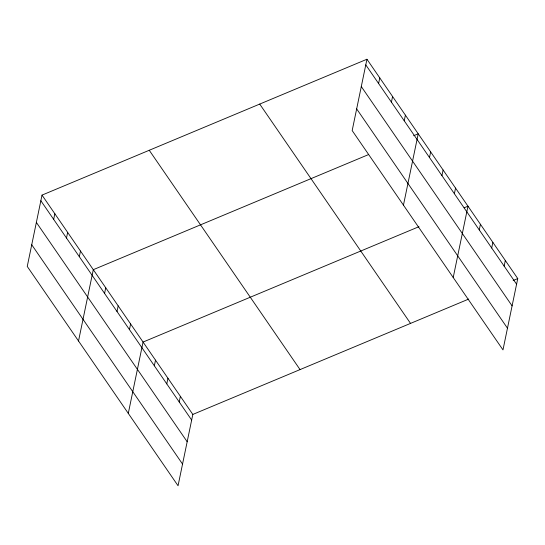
<?xml version="1.0" encoding="UTF-8"?>
<svg xmlns="http://www.w3.org/2000/svg" width="545" height="545" viewBox="0 0 545 545"><rect width="100%" height="100%" fill="white"/><g stroke="black" fill="none" stroke-linecap="round" stroke-linejoin="round"><path stroke-width="0.82" d="M42.02 195.11L27.25 266.437L178.052 485.758L192.828 414.432L42.02 195.11L366.949 59.241L517.75 278.563L502.981 349.89L352.172 130.568L366.949 59.241M53.676 219.383L54.841 213.756M66.49 238.029L67.655 232.395M79.311 256.668L80.476 251.041M78.521 341.007L93.297 269.68L368.434 154.63M104.572 293.408L105.737 287.774M117.011 311.502L118.176 305.868M129.451 329.596L130.616 323.962M128.286 413.382L143.062 342.056L418.969 226.686M154.337 365.784L155.502 360.15M166.777 383.878L167.942 378.244M179.216 401.972L180.381 396.338M378.598 83.508L379.763 77.88M391.419 102.153L392.584 96.526M404.233 120.792L405.398 115.165M403.45 205.138L418.219 133.811L413.621 135.732M429.494 157.532L430.659 151.905M441.934 175.626L443.099 169.999M454.38 193.72L455.545 188.093M453.215 277.514L467.985 206.187L464.156 207.788M479.259 229.908L480.424 224.281M491.699 248.002L492.864 242.375M504.145 266.096L505.31 260.469M192.828 414.432L468.734 299.062M513.152 280.484L517.75 278.563M365.777 64.869L516.585 284.19M361.287 86.546L512.096 305.868M356.662 108.884L507.47 328.206M259.72 104.075L410.528 323.396M149.248 150.277L300.05 369.599M40.855 200.744L191.663 420.066M36.365 222.421L187.173 441.743M31.739 244.76L182.548 464.081"/></g></svg>
